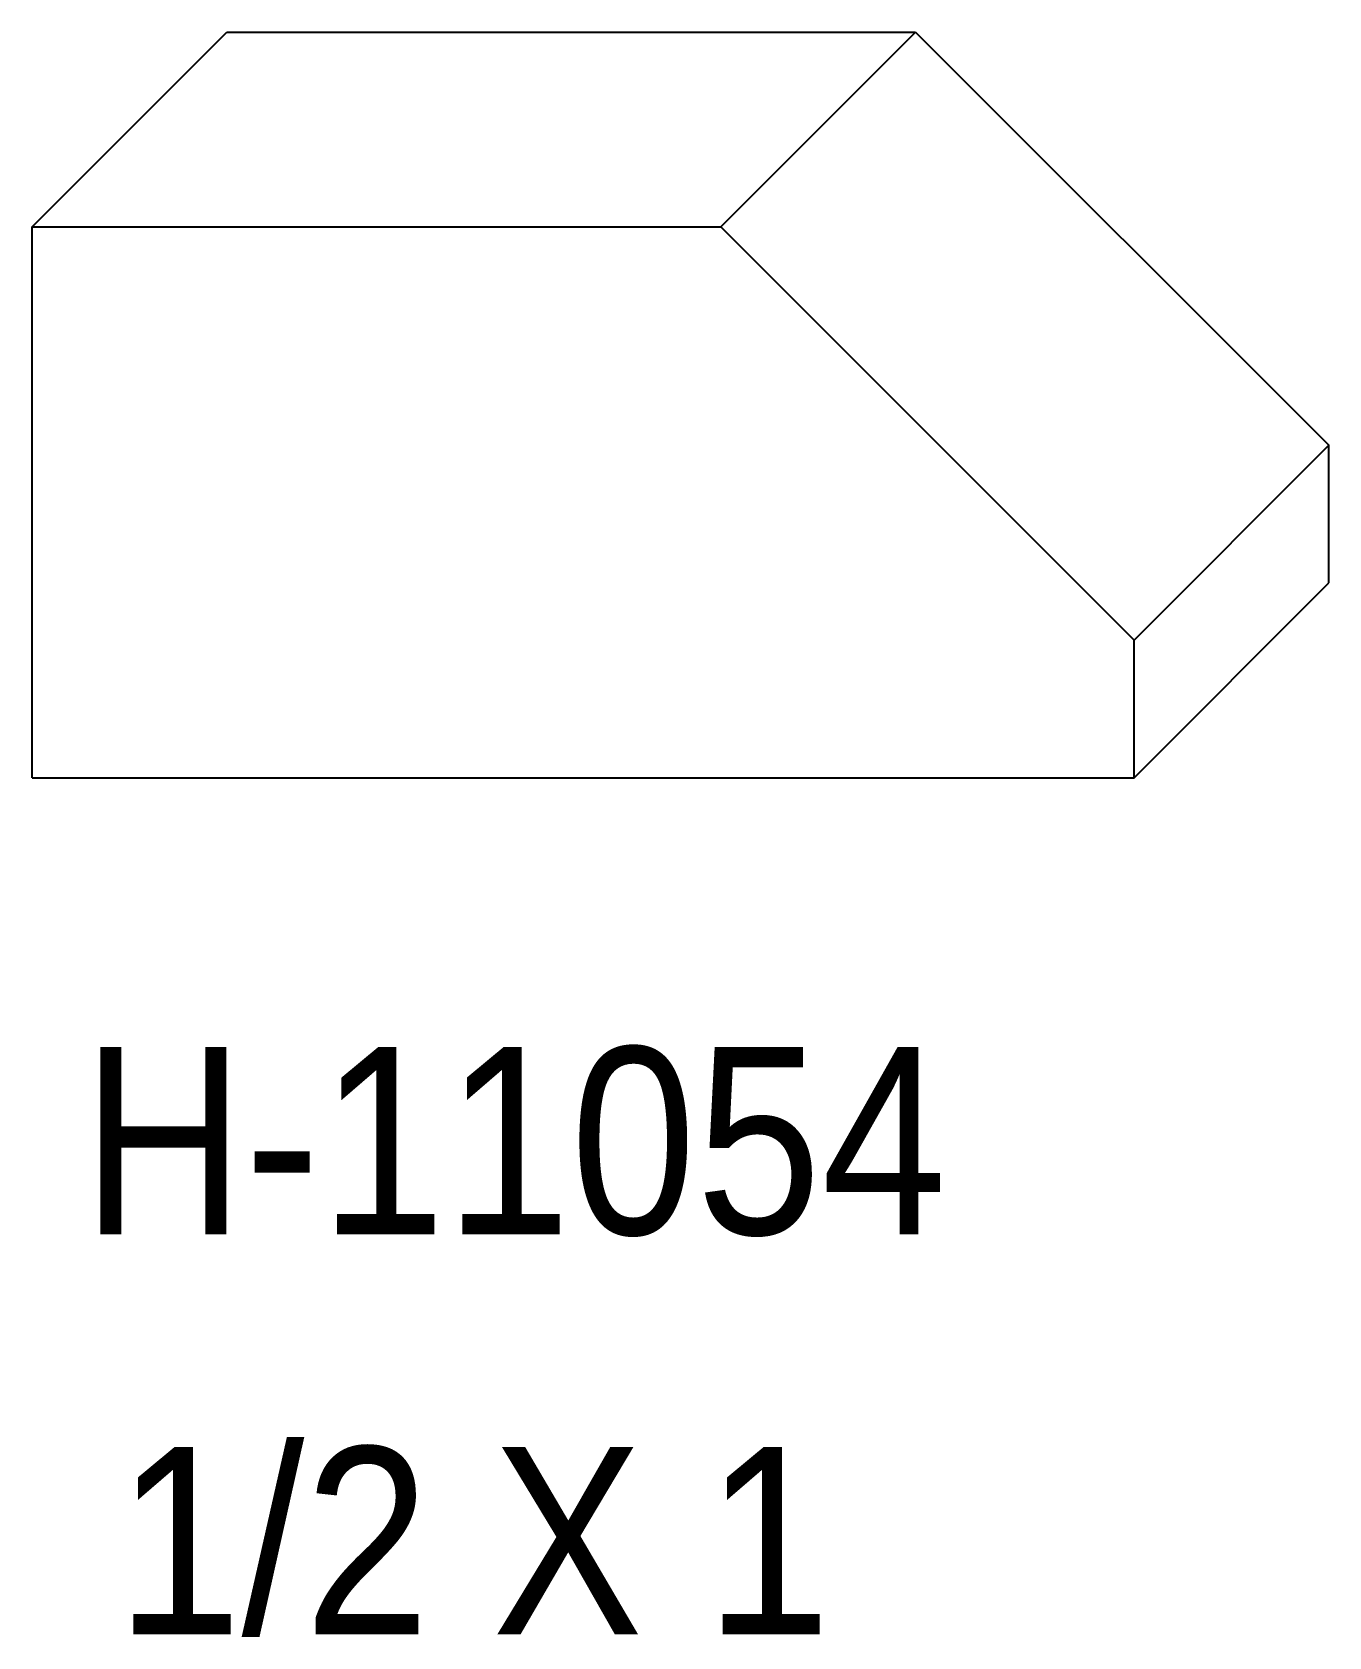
# Model space of a CAD drawing. Extents: x 78.37 to 79.54, y 140.03 to 141.48.
import ezdxf

# ---------------------------------------------------------------- set-up
doc = ezdxf.new("R2010")
doc.units = 0
doc.header["$LTSCALE"] = 5
doc.layers.add('PROFILE', color=7, linetype='CONTINUOUS')
doc.styles.add('TXT', font='TXT', dxfattribs={"height": 3.5})

msp = doc.modelspace()

# ---------------------------------------------------------------- linework, layer by layer
at = {"layer": 'PROFILE', "color": 1, "linetype": 'CONTINUOUS'}
for p, q in [((78.3655, 141.3073), (78.5423, 141.4841)), ((78.5423, 141.4841), (79.1671, 141.4841)), ((78.9904, 141.3073), (79.1671, 141.4841)), ((79.1671, 141.4841), (79.542, 141.1092)), ((78.3655, 140.8075), (78.3655, 141.3073)), ((78.3655, 141.3073), (78.9904, 141.3073)), ((78.9904, 141.3073), (79.3653, 140.9324)), ((79.3653, 140.9324), (79.542, 141.1092)), ((79.542, 140.9842), (79.542, 141.1092)), ((79.3653, 140.8075), (79.542, 140.9842)), ((79.3653, 140.8075), (79.3653, 140.9324)), ((78.3655, 140.8075), (79.3653, 140.8075))]:
    msp.add_line(p, q, dxfattribs=at)

# ---------------------------------------------------------------- texts
at = {"layer": 'PROFILE', "color": 1, "linetype": 'CONTINUOUS', "style": 'TXT', "width": 0.9}
for s, p in [('H-11054', (78.4107, 140.3931)), ('1/2 X 1', (78.4419, 140.0303))]:
    msp.add_text(s, height=0.16996, dxfattribs=at).set_placement(p)

doc.saveas('drawing.dxf')
